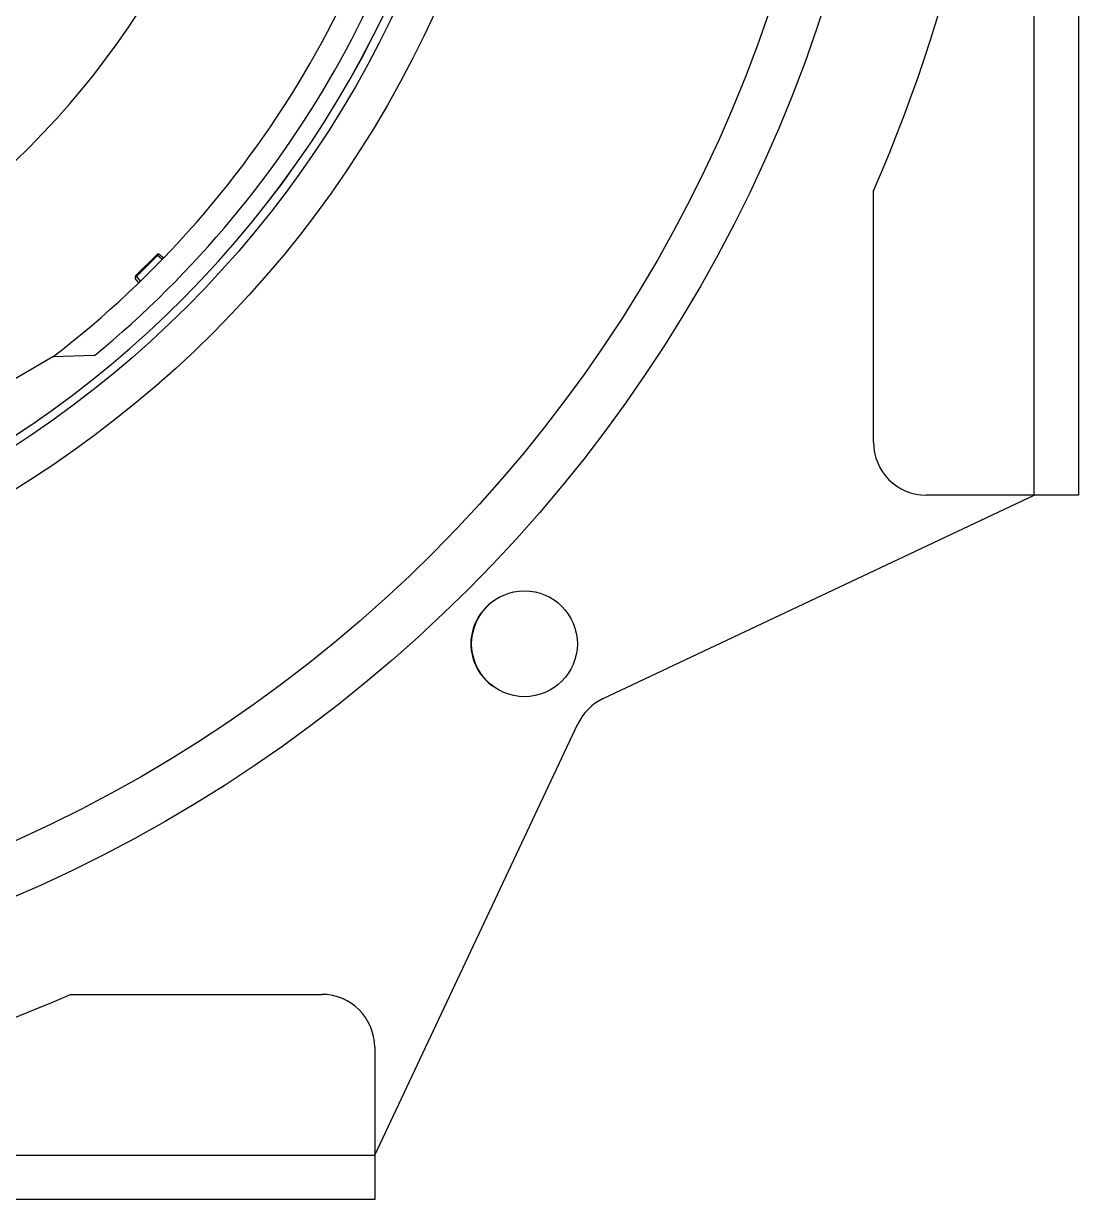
# Model space of a CAD drawing. Extents: x 16.7 to 113.1, y 4.5 to 84.5.
# Drawn here: x 55.326 to 57.821, y 32.042 to 34.822 of the extents above; entities that cross this region are included whole.
import ezdxf

# ---------------------------------------------------------------- set-up
doc = ezdxf.new("R2010")
doc.units = 0
doc.header["$MEASUREMENT"] = 0
doc.layers.add('OBJECT', color=7, linetype='CONTINUOUS')

msp = doc.modelspace()

# ---------------------------------------------------------------- linework, layer by layer
at = {"layer": 'OBJECT'}
for p, q in [((57.7166, 33.7065), (57.7166, 38.1065)), ((57.8215, 38.1065), (57.8215, 33.7065)), ((57.3366, 33.8315), (57.3366, 34.426)), ((55.5912, 34.2249), (55.6413, 34.275)), ((55.643, 34.2732), (55.593, 34.2232)), ((55.6542, 34.2639), (55.643, 34.2732)), ((55.648, 34.2753), (55.6576, 34.2673)), ((55.593, 34.2232), (55.5912, 34.2249)), ((55.593, 34.2232), (55.6024, 34.212)), ((55.5989, 34.2086), (55.5909, 34.2182)), ((55.3952, 34.0332), (54.8643, 33.7267)), ((55.4938, 34.0367), (55.3952, 34.0332)), ((56.6971, 33.2256), (57.7166, 33.7065)), ((57.7166, 33.7065), (57.4616, 33.7065)), ((57.8215, 33.7065), (57.7166, 33.7065)), ((56.1566, 32.1465), (56.6374, 33.1659)), ((55.437, 32.5265), (56.0316, 32.5265)), ((56.1566, 32.4015), (56.1566, 32.1465)), ((51.7566, 32.1465), (56.1566, 32.1465)), ((56.1566, 32.1465), (56.1566, 32.0416)), ((56.1566, 32.0416), (51.7566, 32.0416))]:
    msp.add_line(p, q, dxfattribs=at)
at = {"layer": 'OBJECT', "flags": 128}
for points in [[(55.6413, 34.275), (55.6413, 34.275), (55.6414, 34.2749), (55.6415, 34.2747), (55.6418, 34.2745), (55.642, 34.2743), (55.6423, 34.274), (55.6427, 34.2736), (55.643, 34.2732)], [(55.643, 34.2732), (55.6437, 34.2739), (55.6444, 34.2745), (55.6451, 34.275), (55.6458, 34.2754), (55.6465, 34.2756), (55.6471, 34.2756), (55.6476, 34.2755), (55.648, 34.2753)], [(55.5909, 34.2182), (55.5907, 34.2186), (55.5906, 34.2191), (55.5906, 34.2197), (55.5909, 34.2204), (55.5912, 34.2211), (55.5917, 34.2218), (55.5923, 34.2225), (55.593, 34.2232)]]:
    msp.add_lwpolyline(points, dxfattribs=at)
at = {"layer": 'OBJECT'}
for centre, radius in [((53.9566, 35.9065), 3.425), ((53.9597, 35.9065), 3.3032), ((53.9597, 35.9065), 2.5673), ((53.9597, 35.9065), 2.48), ((56.511, 33.3552), 0.125)]:
    msp.add_circle(centre, radius, dxfattribs=at)
for centre, radius, start, end in [((53.9597, 35.9065), 2.46, 270.4658, 89.5342), ((53.9597, 35.9065), 2.4599, 270.4658, 89.5342), ((53.9597, 35.9065), 1.95, 273.6753, 266.3247), ((53.9566, 35.9065), 3.69, 336.3466, 23.6534), ((53.9597, 35.9065), 2.36, 307.4627, 352.5377), ((53.9597, 35.9065), 2.4186, 309.3661, 352.6704), ((55.6448, 34.2715), 0.005, 50, 135), ((55.5947, 34.2214), 0.005, 135, 220), ((57.4616, 33.8315), 0.125, 180, 270), ((56.5067, 33.3552), 0.1225, 124.9789, 235.0211), ((56.7505, 33.1126), 0.125, 115.2532, 154.7468), ((53.9566, 35.9065), 3.69, 246.3466, 293.6534), ((56.0316, 32.4015), 0.125, 0, 90)]:
    msp.add_arc(centre, radius, start, end, dxfattribs=at)

doc.saveas('drawing.dxf')
